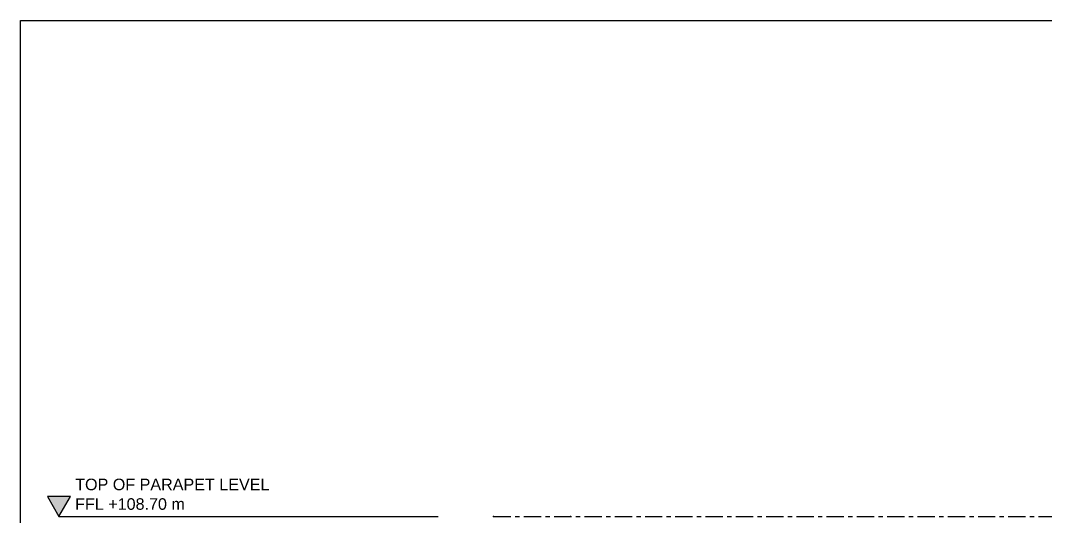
# Model space of a CAD drawing. Header units: millimetres. Extents: x -25371 to 2282244, y -90657 to 147824.
# Drawn here: x 1866299 to 1879630, y 4127 to 10573 of the extents above; entities that cross this region are included whole.
import ezdxf

# ---------------------------------------------------------------- set-up
doc = ezdxf.new("R2010")
doc.units = ezdxf.units.MM
doc.linetypes.add('CENTER', pattern=[50.8, 31.75, -6.35, 6.35, -6.35])
doc.linetypes.add('TA_GL_000.90000', pattern=[2.475, 0.9, -0.225, 0.225, -0.225, 0.9])
for name, color, linetype in [('000 - 0_SYM_DWG_GRIDLINE_MAIN_COLOR_251', 7, 'Continuous'), ('000 - 0_SYM_DWG_LEVEL_MAIN_COLOR_2', 7, 'Continuous'), ('000 - 0_SYM_DWG_LEVEL_TEXT', 7, 'Continuous'), ('000 - GRID', 7, 'CENTER')]:
    doc.layers.add(name, color=color, linetype=linetype)
doc.styles.add('Arial_1', font='arial.ttf', dxfattribs={"height": 400})
doc.styles.add('TA', font='', dxfattribs={"height": 4.5})
doc.styles.get('TA').set_extended_font_data('Cordia New')

# ---------------------------------------------------------------- blocks, each defined once
blk = doc.blocks.new('A$C7fb6dcac')
at = {"layer": 'Defpoints', "color": 7}
blk.add_lwpolyline([(6587.5, -444), (5812.5, -444), (5812.5, 0), (6587.5, 0)], close=True, dxfattribs=at)
blk = doc.blocks.new('*U974')
at = {"layer": '000 - 0_SYM_DWG_GRIDLINE_MAIN_COLOR_251', "color": 7, "linetype": 'ByBlock', "ltscale": 5}
blk.add_line((20, 0), (-588.5, 0), dxfattribs=at)
at = {"layer": '000 - 0_SYM_DWG_GRIDLINE_MAIN_COLOR_251', "color": 7}
blk.add_point((0, 0), dxfattribs=at)
at = {"color": 7, "style": 'TA', "flags": 1}
blk.add_attdef('LOCATION', (6, -6), '', height=4.5, rotation=270, dxfattribs=at)
blk = doc.blocks.new('*U967')
at = {"layer": '000 - 0_SYM_DWG_LEVEL_MAIN_COLOR_2'}
blk.add_hatch(color=7, dxfattribs=at).paths.add_polyline_path([(-110.08, 5.18), (-113.07, 0), (-116.06, 5.18)])
at = {"color": 7}
blk.add_point((0, 0), dxfattribs=at)
at = {"layer": '000 - 0_SYM_DWG_GRIDLINE_MAIN_COLOR_251', "color": 7}
blk.add_lwpolyline([(-113.07, 0), (-23.4, 0), (-18.9, 0), (-14.4, 0)], dxfattribs=at)
at = {"layer": '000 - 0_SYM_DWG_LEVEL_MAIN_COLOR_2', "color": 7, "lineweight": 25}
for p, q in [((-110.08, 5.18), (-116.06, 5.18)), ((-116.06, 5.18), (-113.07, 0)), ((-113.07, 0), (-110.08, 5.18))]:
    blk.add_line(p, q, dxfattribs=at)
at = {"layer": '000 - 0_SYM_DWG_LEVEL_TEXT', "color": 7, "style": 'Arial_1'}
for tag, p in [('LV_NAME_1', (-108.84, 11.92)), ('LV_NAME_2', (-108.85, 6.83)), ('LV_NAME_3', (-108.86, 1.74))]:
    blk.add_attdef(tag, p, '', height=3, dxfattribs=at)
blk = doc.blocks.new('C-1-VS01_REV00_20260616-141122_ELEVATION_4_DIMS')
at = {"color": 7, "xscale": 50, "yscale": 50, "zscale": 50}
blk.add_blockref('*U967', (-1175, 108700), dxfattribs=at).add_auto_attribs({'LV_NAME_2': 'TOP OF PARAPET LEVEL', 'LV_NAME_3': 'FFL +108.70 m'})
at = {"layer": '000 - GRID', "color": 7, "linetype": 'TA_GL_000.90000', "xscale": 50.00000000000004, "yscale": 50.00000000000004, "zscale": 50.00000000000004, "rotation": 180}
blk.add_blockref('*U974', (-175, 108700), dxfattribs=at)

msp = doc.modelspace()

# ---------------------------------------------------------------- block references
at = {"color": 7, "xscale": 50, "yscale": 50, "zscale": 50}
msp.add_blockref('A$C7fb6dcac', (1575673.68, 10572.622), dxfattribs=at)
at = {"color": 7}
msp.add_blockref('C-1-VS01_REV00_20260616-141122_ELEVATION_4_DIMS', (1873627.43, -104572.744), dxfattribs=at)

doc.saveas('drawing.dxf')
